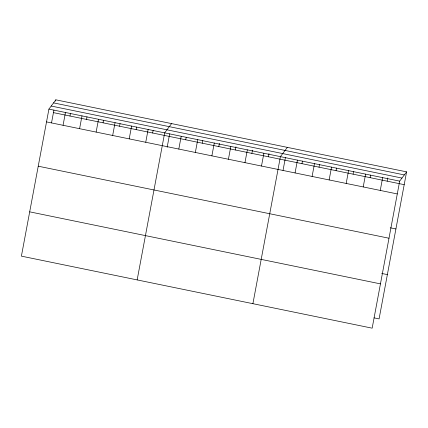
<?xml version="1.0" encoding="UTF-8"?>
<svg xmlns="http://www.w3.org/2000/svg" width="428" height="428" viewBox="0 0 428 428"><rect width="100%" height="100%" fill="white"/><g stroke="black" fill="none" stroke-linecap="round" stroke-linejoin="round"><path stroke-width="0.64" d="M48.92 109.097L21.4 256.142L372.162 328.174L399.682 181.13L406.6 171.858L55.838 99.826L48.92 109.097L399.682 181.13M51.52 122.9L53.923 110.066M55.597 101.104L55.838 99.826M63.06 125.292L65.457 112.489M69.978 116.02L70.454 113.463M79.597 128.689L81.989 115.886M86.515 119.417L86.991 116.86M96.129 132.086L98.526 119.284M103.052 122.815L103.528 120.252M112.666 135.478L115.062 122.681M119.583 126.212L120.065 123.649M129.203 138.875L131.599 126.073M136.12 129.604L136.602 127.046M145.739 142.273L148.136 129.47M152.657 133.001L153.138 130.438M137.153 279.912L164.673 132.867L171.591 123.596M167.15 147.312L169.67 133.836M178.813 149.062L181.204 136.264M185.731 139.79L186.207 137.233M195.345 152.459L197.741 139.656M202.267 143.187L202.744 140.63M211.881 155.856L214.278 143.054M218.799 146.585L219.398 143.385M228.418 159.253L230.815 146.451M235.336 149.982L235.935 146.783M244.955 162.645L247.352 149.848M251.873 153.374L252.472 150.174M261.492 166.043L263.889 153.24M268.41 156.771L269.009 153.572M252.905 303.682L280.42 156.637L287.343 147.366M283.02 170.44L285.423 157.606M295.063 172.939L297.46 160.136M301.981 163.667L302.462 161.105M312.103 176.438L314.494 163.635M319.02 167.166L319.497 164.603M329.137 179.937L331.534 167.134M336.055 170.665L336.536 168.102M346.177 183.435L348.569 170.633M353.095 174.164L353.571 171.601M363.212 186.934L365.608 174.132M370.129 177.663L370.611 175.1M380.251 190.433L382.643 177.631M387.169 181.162L387.768 177.962M406.6 171.858L379.08 318.903L374.035 317.865M53.553 102.886L404.316 174.918M51.2 106.037L401.967 178.069M53.441 112.628L404.203 184.661M46.524 121.894L397.286 193.932M390.234 227.792L395.916 228.959M38.231 166.198L388.993 238.23M381.69 273.439L387.372 274.605M29.693 211.839L380.455 283.876"/></g></svg>
